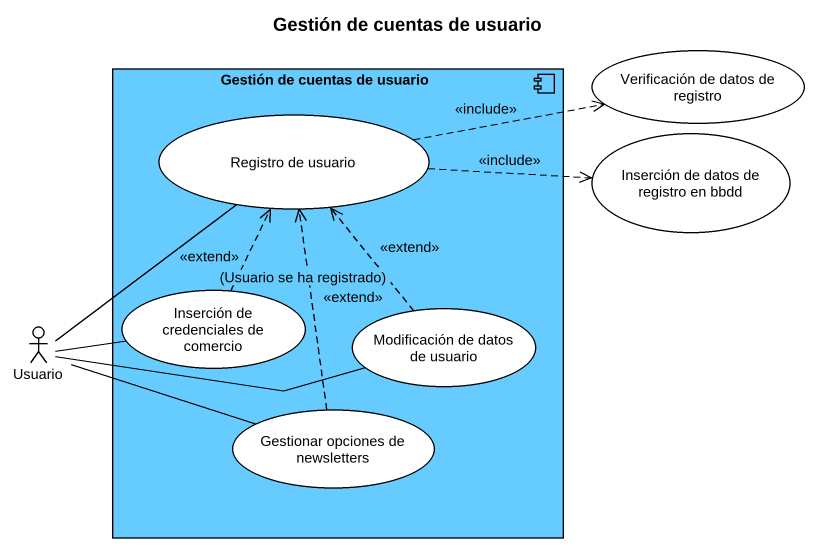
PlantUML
@startuml
title Gestión de cuentas de usuario
component "Gestión de cuentas de usuario" as Gestión_de_cuentas_de #66CCFF {
  usecase "Registro de usuario" as Registro_de_usuario
  usecase "Inserción de credenciales de comercio" as Inserción_de_credenciales
  usecase "Modificación de datos de usuario" as Modificación_de_datos_de
  usecase "Gestionar opciones de newsletters" as Gestionar_opciones_de
}
usecase "Verificación de datos de registro" as Verificación_de_datos_de
usecase "Inserción de datos de registro en bbdd" as Inserción_de_datos_de
actor Usuario
Registro_de_usuario .right.> Verificación_de_datos_de : <<include>>
Registro_de_usuario .right.> Inserción_de_datos_de : <<include>>
Registro_de_usuario -- Usuario
Inserción_de_credenciales .up.> Registro_de_usuario : <<extend>>\n(Usuario se ha registrado)
Inserción_de_credenciales -left- Usuario
Modificación_de_datos_de .up.> Registro_de_usuario : <<extend>>
Modificación_de_datos_de -left- Usuario
Gestionar_opciones_de .up.> Registro_de_usuario : <<extend>>
Gestionar_opciones_de -left- Usuario
@enduml
